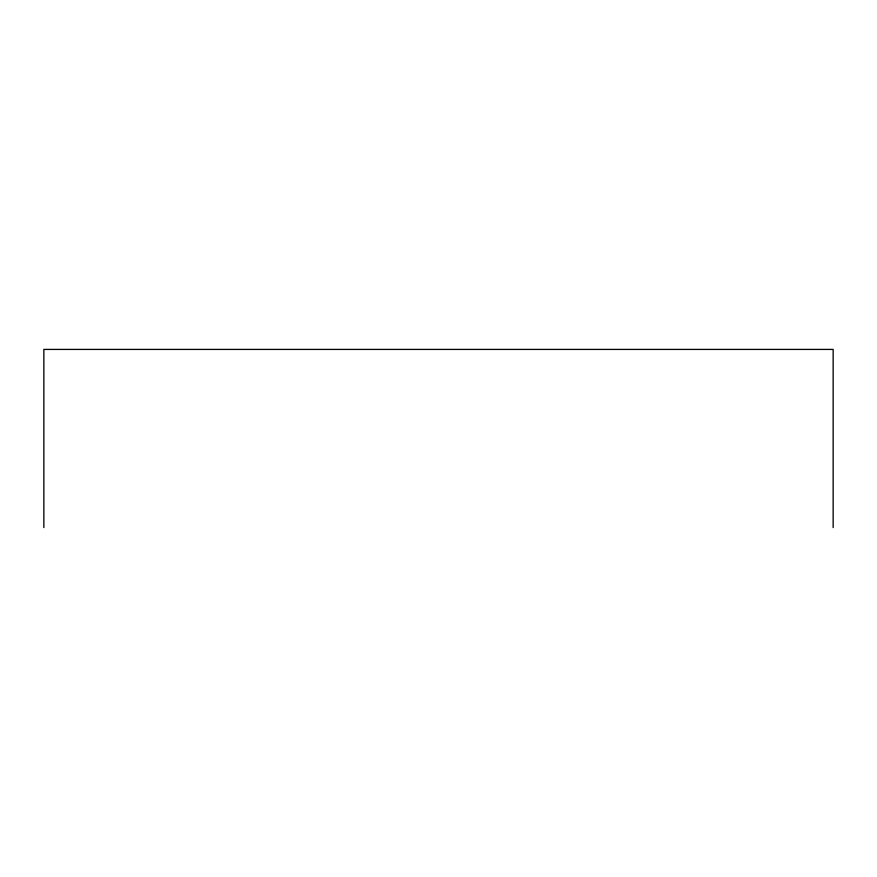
<?xml version="1.0" encoding="UTF-8"?>
<svg xmlns="http://www.w3.org/2000/svg" width="877" height="877" viewBox="0 0 877 877"><rect width="100%" height="100%" fill="white"/><g stroke="black" fill="none" stroke-linecap="round" stroke-linejoin="round"><path stroke-width="1.32" d="M833.15 527.581L833.15 349.419L43.85 349.419L43.85 527.581"/></g></svg>
